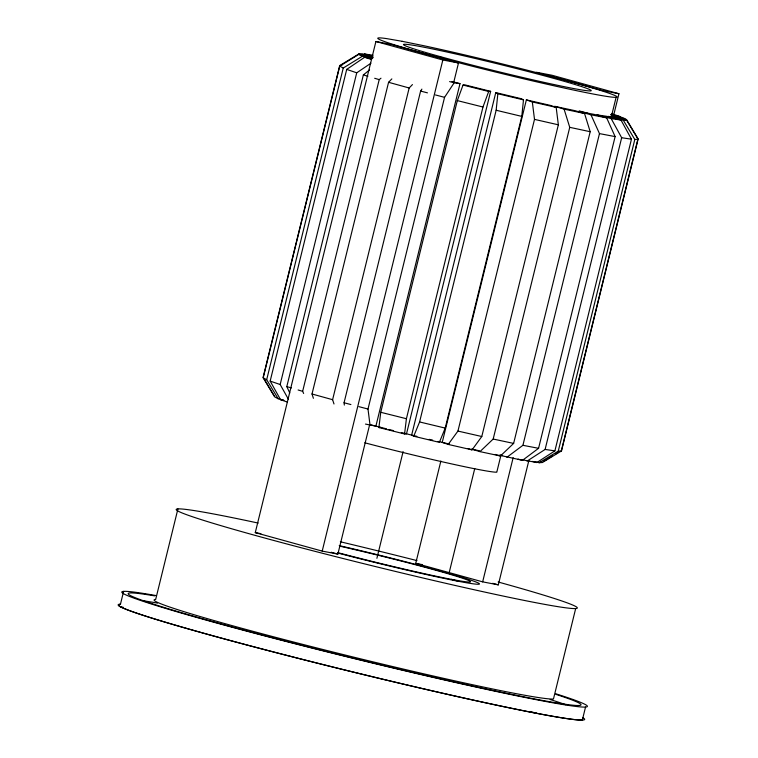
<?xml version="1.0" encoding="UTF-8"?>
<svg xmlns="http://www.w3.org/2000/svg" width="758" height="758" viewBox="0 0 758 758"><rect width="100%" height="100%" fill="white"/><g stroke="black" fill="none" stroke-linecap="round" stroke-linejoin="round"><path stroke-width="1.14" d="M413.726 436.22L419.591 421.95L496.149 110.251L497.854 93.727L495.77 92.59L411.651 435.083L413.726 436.22L439.365 442.359L445.221 428.099L521.788 116.391L523.484 99.867L521.4 98.739L495.77 92.59M378.905 427.55L380.743 412.295L457.311 100.596L463.034 85.057L464.976 84.905L490.634 91.339L406.506 433.822L404.573 433.974L378.905 427.55L380.848 427.398M404.573 433.974L406.411 418.719L482.969 107.02L488.692 91.481L490.634 91.339M123.611 591.373L120.437 604.297A239.727 9.2 13.8 0 0 322.055 664.34A239.727 9.2 13.8 0 0 582.362 719.967L585.536 707.043M177.912 508.931L155.693 599.407A206.432 7.921 13.8 0 0 329.313 651.103A206.432 7.921 13.8 0 0 553.463 699.009L575.682 608.541M263.13 377.276L339.698 65.576L358.761 54.008L362.021 53.761L372.936 56.49M283.625 400.082L278.177 398.774L274.68 396.879L263.197 377.825L339.755 66.126L358.799 54.386L372.974 57.788M278.177 398.774L266.683 379.72L343.251 68.021L362.296 56.291L372.112 58.641M287.254 402.015L280.583 399.731L270.161 381.094L346.719 69.395L364.702 57.238L371.268 58.736M288.4 399.229L280.166 384.514L356.724 72.815L370.927 63.227M289.774 392.966L286.808 386.608L363.366 74.909L369.572 69.935M369.506 425.285L337.869 554.098L322.207 551.104L255.275 532.618L375.911 41.5L391.564 44.495L458.495 62.98L453.691 82.537M303.636 393.449L302.65 391.327L379.208 79.628L380.98 78.207M313.395 398.301L312.012 393.999L388.57 82.3L391.848 78.898M333.994 403.986L332.61 399.693L409.168 87.985L412.447 84.583M344.35 405.085L344.056 402.763L420.614 91.064L421.893 89.122M322.207 551.104L442.843 59.986L458.495 62.98M370.046 425.276L368 409.036L444.558 97.337L454.175 82.783L460.002 83.636L375.883 426.129L365.489 424.082M376.897 558.314L403.104 451.635M526.365 99.895L442.236 442.388L448.196 444.425L472.054 449.873L481.794 436.513L558.352 124.814L556.173 107.38L550.213 105.343L526.365 99.895L532.324 101.942L556.173 107.38M528.828 460.646L498.309 584.863L482.656 581.86L415.725 563.374L440.872 461.006M448.196 444.425L457.936 431.075L534.504 119.376L532.324 101.942M449.191 572.612L474.754 468.539M479.966 451.626L493.183 439.043L569.741 127.335L564.085 109.133L554.657 106.328L575.104 110.696L584.541 113.501L590.198 131.712L513.63 443.411L500.413 455.994L479.966 451.626L471.58 449.124L479.558 450.811M500.991 455.065L496.793 472.177A96.541 3.705 13.8 0 1 364.759 442.786M482.656 581.86L513.166 457.642M506.865 457.311L522.916 445.306L599.474 133.607L590.984 114.818L578.724 111.435L594.376 114.43L606.646 117.822L615.126 136.601L538.568 448.31L522.518 460.314L499.058 455.16M611.308 116.865L616.102 97.337M613.857 114.439L618.945 93.736L552.014 75.26L536.361 72.256L603.292 90.742L618.945 93.736M527.066 461.101L545.106 449.447L621.664 137.738L611.185 118.608L596.925 114.875L606.722 116.306L620.982 120.039L631.461 139.169L554.894 450.868L536.854 462.532L521.58 459.67M539.184 462.74L558.248 451.171L634.816 139.472L623.313 120.247L608.03 116.419L611.346 116.723L611.289 116.182L626.572 120.001L638.075 139.226L561.507 450.925L542.444 462.494L539.184 462.74L535.906 461.925M561.451 450.375L638.009 138.676L626.525 119.622L623.038 117.727L611.043 114.846M543.41 461.499L552.43 455.937M555.434 454.08L558.447 452.232M339.698 65.576L341.867 65.406M623.313 120.247L626.572 120.001M634.816 139.472L638.075 139.226M558.248 451.171L561.507 450.925M373.059 55.239L364.352 53.97L372.036 55.978M611.185 118.608L620.982 120.039M621.664 137.738L631.461 139.169M545.106 449.447L554.894 450.868M590.984 114.818L606.646 117.822M599.474 133.607L615.126 136.601M522.916 445.306L538.568 448.31M255.275 532.618L260.875 533.689M415.725 563.374L422.433 564.663M500.308 455.094L502.63 455.567M564.085 109.133L584.541 113.501M569.741 127.335L590.198 131.712M493.183 439.043L513.63 443.411M610.787 114.524L620.622 116.77L611.725 113.728M534.504 119.376L558.352 124.814M457.936 431.075L481.794 436.513M280.583 399.731L283.862 400.48M429.274 439.356L432.704 440.161M438.086 441.421L449.342 444.055M611.261 115.965L626.525 119.622M497.854 93.727L523.484 99.867M496.149 110.251L521.788 116.391M419.591 421.95L445.221 428.099M119.925 606.542L123.374 607.366M401.276 432.543L416.891 436.371M358.761 54.008L372.955 57.561M463.034 85.057L488.692 91.481M457.311 100.596L482.969 107.02M380.743 412.295L406.411 418.719M540.264 461.954L542.444 462.494M451.976 81.58L460.002 83.636M371.088 424.906L386.58 428.867M388.873 429.454L393.468 430.629M449.608 81.589L454.175 82.783M420.614 91.064L427.455 92.855M435.433 94.94L444.558 97.337M344.056 402.763L350.897 404.554M358.875 406.648L368 409.036M532.467 461.385L536.854 462.532M375.911 41.5L442.843 59.986M579.235 110.914L587.905 113.312M388.57 82.3L409.168 87.985M312.012 393.999L332.61 399.693M518.055 459.083L522.518 460.314M492.738 583.319L498.309 584.863M451.436 579.349L458.524 581.31M331.17 552.25L337.869 554.098M530.079 711.478L536.749 713.316M363.366 74.909L367.895 76.255M374.679 78.282L379.208 79.628M286.808 386.608L291.337 387.954M298.121 389.982L302.65 391.327M495.173 454.43L500.413 455.994M364.702 57.238L371.382 59.522M346.719 69.395L356.724 72.815M468.084 448.509L472.054 449.873M270.161 381.094L280.166 384.514M358.799 54.386L362.296 56.291M339.755 66.126L343.251 68.021M263.197 377.825L266.683 379.72M263.737 378.289L274.633 396.491M340.522 546.319A96.541 3.705 13.8 0 1 470.547 581.793A96.541 3.705 13.8 0 1 337.774 552.639M339.224 545.637A105.703 4.055 13.8 0 1 479.454 583.944A105.703 4.055 13.8 0 1 337.945 553.075M143.48 600.8A233.066 8.944 13.8 0 1 157.598 603.103M550.147 699.492A233.066 8.944 13.8 0 1 565.989 704.788M555.917 694.375A233.066 8.944 13.8 0 1 352.972 658.029A233.066 8.944 13.8 0 1 154.717 595.873M555.671 693.75A239.727 9.2 13.8 0 1 503.227 692.954A239.727 9.2 13.8 0 1 202.14 618.983A239.727 9.2 13.8 0 1 156.025 595.57M498.12 581.992A206.432 7.921 13.8 0 1 524.053 600.383A206.432 7.921 13.8 0 1 227.267 527.502A206.432 7.921 13.8 0 1 258.184 523.067M340.361 541.78A206.432 7.921 13.8 0 1 416.966 560.598M582.874 717.722A240.191 9.219 13.8 0 1 349.836 671.237A240.191 9.219 13.8 0 1 120.332 604.164M402.185 41.311L386.694 38.62A123.184 4.728 13.8 0 0 492.747 71.337A123.184 4.728 13.8 0 0 611.355 94.077A123.184 4.728 13.8 0 0 424.167 45.802L402.185 41.311M440.692 56.746A96.541 3.705 13.8 0 0 590.435 90.913A96.541 3.705 13.8 0 0 461.158 55.201A96.541 3.705 13.8 0 0 440.692 56.746"/></g></svg>
